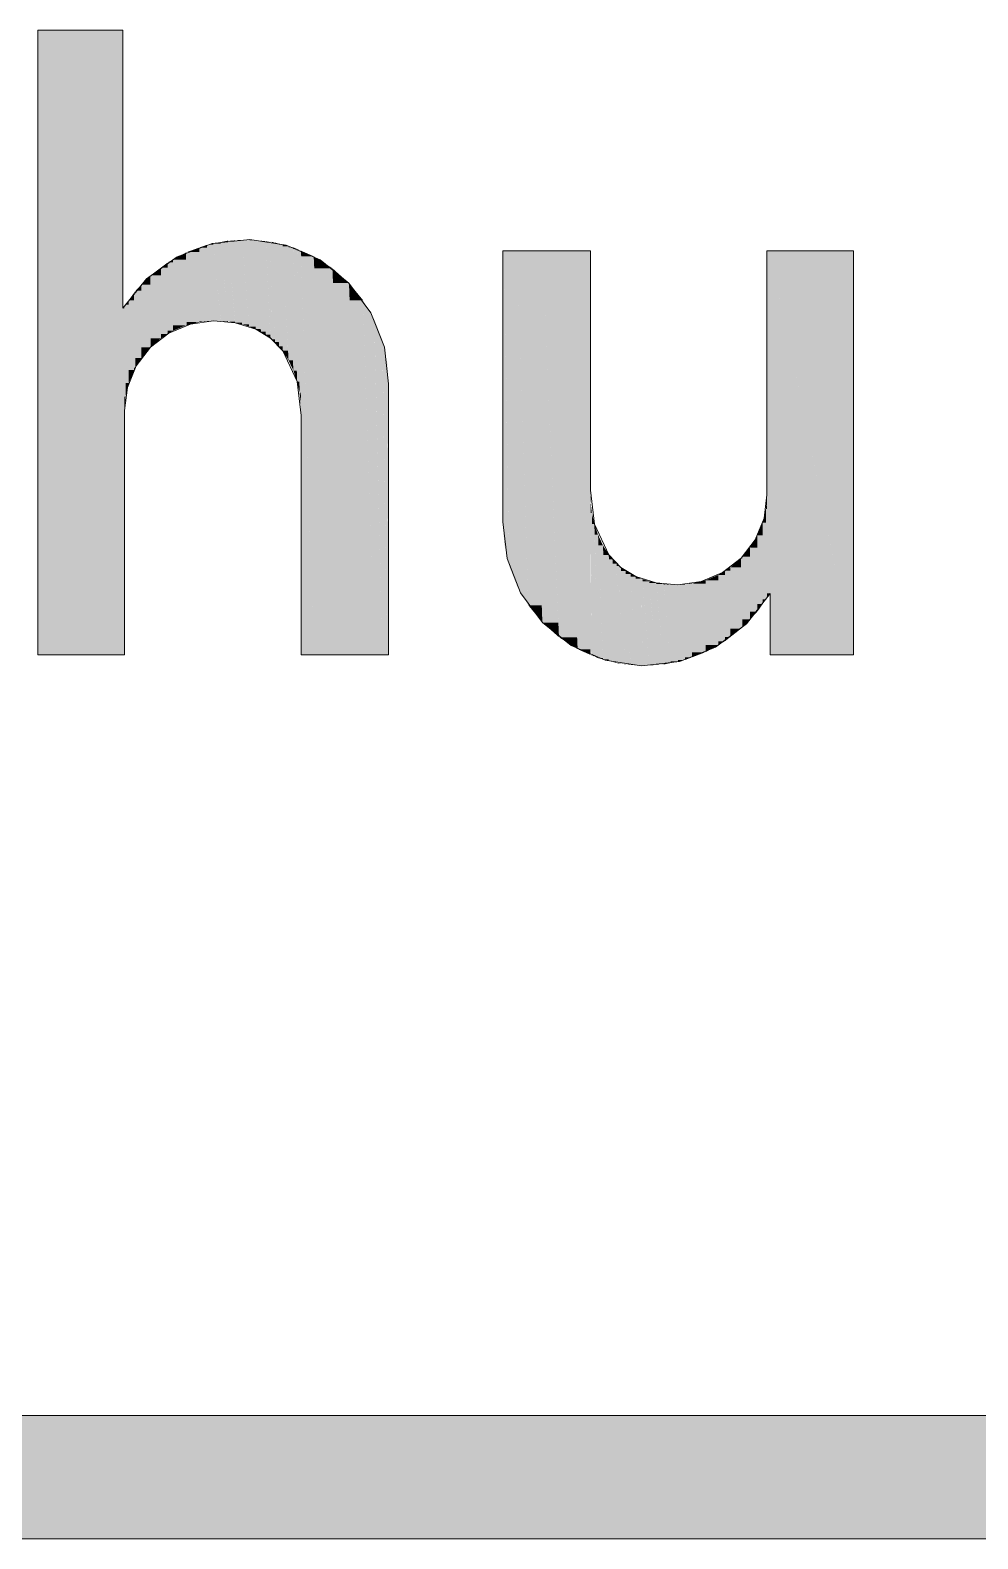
# Model space of a CAD drawing. Extents: x 885 to 2021, y 330 to 1122.
# Drawn here: x 1904.962 to 1908.038, y 633.77 to 638.667 of the extents above; entities that cross this region are included whole.
import ezdxf

# ---------------------------------------------------------------- set-up
doc = ezdxf.new("R2010")
doc.units = 0
doc.layers.get('0').update_dxf_attribs({"lineweight": 18})
doc.layers.add('P11_Plankopf_Ausführung_AF_4_800 Plankopf', color=7, linetype='Continuous', lineweight=25)

# ---------------------------------------------------------------- blocks, each defined once
blk = doc.blocks.new('Referenz-A0T8DI3SAL', base_point=(1729.7843, 502.0648))
at = {"layer": 'P11_Plankopf_Ausführung_AF_4_800 Plankopf', "color": 0, "linetype": 'Continuous', "lineweight": 13, "ltscale": 16.9}
for p, q in [((1905.263, 638.6673), (1904.9867, 638.6673)), ((1904.9867, 638.6673), (1904.9867, 636.6394)), ((1905.263, 637.7645), (1905.263, 638.6673)), ((1905.5532, 637.9749), (1905.439, 637.9313)), ((1905.6749, 637.9873), (1905.5532, 637.9749)), ((1905.7934, 637.9694), (1905.6749, 637.9873)), ((1905.9032, 637.9213), (1905.7934, 637.9694)), ((1905.439, 637.9313), (1905.34, 637.8596)), ((1905.9968, 637.8465), (1905.9032, 637.9213)), ((1906.7806, 637.9512), (1906.4965, 637.9512)), ((1906.4965, 637.9512), (1906.4965, 637.0717)), ((1906.7806, 637.1738), (1906.7806, 637.9512)), ((1907.6347, 637.9512), (1907.3536, 637.9512)), ((1907.3536, 637.9512), (1907.3536, 637.1585)), ((1907.6347, 636.6394), (1907.6347, 637.9512)), ((1905.34, 637.8596), (1905.263, 637.7645)), ((1906.0679, 637.75), (1905.9968, 637.8465)), ((1905.4819, 637.7134), (1905.4121, 637.6841)), ((1905.557, 637.7237), (1905.4819, 637.7134)), ((1905.6271, 637.7177), (1905.557, 637.7237)), ((1905.6942, 637.6969), (1905.6271, 637.7177)), ((1906.1116, 637.6384), (1906.0679, 637.75)), ((1905.4121, 637.6841), (1905.3522, 637.6377)), ((1905.7423, 637.6673), (1905.6942, 637.6969)), ((1905.7816, 637.6268), (1905.7423, 637.6673)), ((1905.3522, 637.6377), (1905.3063, 637.5774)), ((1905.8284, 637.5266), (1905.7816, 637.6268)), ((1906.1249, 637.5193), (1906.1116, 637.6384)), ((1905.3063, 637.5774), (1905.2777, 637.5072)), ((1905.8411, 637.4167), (1905.8284, 637.5266)), ((1906.1249, 636.6394), (1906.1249, 637.5193)), ((1905.2777, 637.5072), (1905.2681, 637.4321)), ((1905.2681, 636.6394), (1905.2681, 637.4321)), ((1905.8411, 637.4167), (1905.8411, 636.6394)), ((1906.7806, 637.1738), (1906.7933, 637.064)), ((1907.344, 637.0833), (1907.3536, 637.1585)), ((1907.3153, 637.0132), (1907.344, 637.0833)), ((1906.4965, 637.0717), (1906.5098, 636.9525)), ((1906.7933, 637.064), (1906.8401, 636.9638)), ((1907.2694, 636.9528), (1907.3153, 637.0132)), ((1906.5098, 636.9525), (1906.5535, 636.8409)), ((1906.8401, 636.9638), (1906.8794, 636.9233)), ((1907.2095, 636.9064), (1907.2694, 636.9528)), ((1906.8794, 636.9233), (1906.9274, 636.8937)), ((1906.9274, 636.8937), (1906.9944, 636.8729)), ((1907.1395, 636.8771), (1907.2095, 636.9064)), ((1906.5535, 636.8409), (1906.6246, 636.7444)), ((1906.9944, 636.8729), (1907.0644, 636.8669)), ((1907.0644, 636.8669), (1907.1395, 636.8771)), ((1907.2867, 636.74), (1907.3635, 636.8386)), ((1907.3635, 636.8386), (1907.3635, 636.6394)), ((1906.6246, 636.7444), (1906.7182, 636.6696)), ((1907.1868, 636.6648), (1907.2867, 636.74)), ((1904.9867, 636.6394), (1905.2681, 636.6394)), ((1905.8411, 636.6394), (1906.1249, 636.6394)), ((1906.7182, 636.6696), (1906.828, 636.6216)), ((1907.0707, 636.6183), (1907.1868, 636.6648)), ((1907.3635, 636.6394), (1907.6347, 636.6394)), ((1906.828, 636.6216), (1906.9465, 636.6036)), ((1906.9465, 636.6036), (1907.0707, 636.6183)), ((1928.1334, 634.1697), (1730.1334, 634.1697)), ((1730.1334, 633.7697), (1928.1334, 633.7697))]:
    blk.add_line(p, q, dxfattribs=at)
at = {"layer": 'P11_Plankopf_Ausführung_AF_4_800 Plankopf', "color": 0, "linetype": 'Continuous', "lineweight": 0, "ltscale": 0.0169}
for points in [[(1904.9867, 636.6394), (1905.263, 636.6394), (1904.9867, 638.6673)], [(1905.263, 637.7645), (1905.263, 638.6673), (1904.9867, 638.6673)], [(1905.263, 637.7645), (1905.1097, 637.7645), (1904.9867, 638.6673)], [(1905.5116, 637.9468), (1905.4704, 637.9468), (1905.5116, 637.9617)], [(1905.5363, 637.9617), (1905.5116, 637.9617), (1905.5363, 637.9706)], [(1905.5363, 637.7219), (1905.5116, 637.7219), (1905.5116, 637.9617)], [(1905.5363, 637.7219), (1905.5363, 637.9617), (1905.5116, 637.9617)], [(1905.557, 637.9706), (1905.5363, 637.9706), (1905.557, 637.9747)], [(1905.557, 637.7237), (1905.5363, 637.7237), (1905.5363, 637.9706)], [(1905.557, 637.7237), (1905.557, 637.9706), (1905.5363, 637.9706)], [(1905.5805, 637.9747), (1905.557, 637.9747), (1905.5805, 637.9793)], [(1905.5804, 637.7237), (1905.557, 637.7237), (1905.557, 637.9747)], [(1905.5805, 637.7234), (1905.5805, 637.9747), (1905.557, 637.9747)], [(1905.6039, 637.9793), (1905.5805, 637.9793), (1905.6039, 637.984)], [(1905.6037, 637.7234), (1905.5805, 637.7234), (1905.5805, 637.9793)], [(1905.6039, 637.7214), (1905.6039, 637.9793), (1905.5805, 637.9793)], [(1905.6049, 637.984), (1905.6039, 637.984), (1905.6049, 637.9842)], [(1905.6049, 637.7214), (1905.6039, 637.7214), (1905.6039, 637.984)], [(1905.6049, 637.7212), (1905.6049, 637.984), (1905.6039, 637.984)], [(1905.6271, 637.9842), (1905.6049, 637.9842), (1905.6271, 637.9852)], [(1905.6268, 637.7212), (1905.6049, 637.7212), (1905.6049, 637.9842)], [(1905.6271, 637.7177), (1905.6271, 637.9842), (1905.6049, 637.9842)], [(1905.6499, 637.9852), (1905.6271, 637.9852), (1905.6499, 637.9862)], [(1905.6495, 637.7177), (1905.6271, 637.7177), (1905.6271, 637.9852)], [(1905.6499, 637.7124), (1905.6499, 637.9852), (1905.6271, 637.9852)], [(1905.6724, 637.9862), (1905.6499, 637.9862), (1905.6724, 637.9872)], [(1905.6718, 637.7124), (1905.6499, 637.7124), (1905.6499, 637.9862)], [(1905.6724, 637.7055), (1905.6724, 637.9862), (1905.6499, 637.9862)], [(1905.6749, 637.9872), (1905.6724, 637.9872), (1905.6749, 637.9873)], [(1905.6749, 637.7055), (1905.6724, 637.7055), (1905.6724, 637.9872)], [(1905.6749, 637.7045), (1905.6749, 637.9872), (1905.6724, 637.9872)], [(1905.6937, 637.7045), (1905.6749, 637.7045), (1905.6749, 637.9873)], [(1905.6942, 637.9854), (1905.675, 637.9854), (1905.6749, 637.9873)], [(1905.6942, 637.6969), (1905.6942, 637.9854), (1905.675, 637.9854)], [(1905.7106, 637.6969), (1905.6942, 637.6969), (1905.6942, 637.9854)], [(1905.711, 637.9838), (1905.6943, 637.9838), (1905.6942, 637.9854)], [(1905.711, 637.6884), (1905.711, 637.9838), (1905.6943, 637.9838)], [(1905.7266, 637.6884), (1905.711, 637.6884), (1905.711, 637.9838)], [(1905.7271, 637.9822), (1905.7111, 637.9822), (1905.711, 637.9838)], [(1905.7271, 637.6785), (1905.7271, 637.9822), (1905.7111, 637.9822)], [(1905.7417, 637.6785), (1905.7271, 637.6785), (1905.7271, 637.9822)], [(1905.7423, 637.9807), (1905.7272, 637.9807), (1905.7271, 637.9822)], [(1905.7423, 637.6673), (1905.7423, 637.9807), (1905.7272, 637.9807)], [(1905.7465, 637.6673), (1905.7423, 637.6673), (1905.7423, 637.9807)], [(1905.7466, 637.9803), (1905.7423, 637.9803), (1905.7423, 637.9807)], [(1905.7466, 637.6635), (1905.7466, 637.9803), (1905.7423, 637.9803)], [(1905.7562, 637.6635), (1905.7466, 637.6635), (1905.7466, 637.9803)], [(1905.7565, 637.9777), (1905.7466, 637.9777), (1905.7466, 637.9803)], [(1905.7565, 637.6549), (1905.7565, 637.9777), (1905.7466, 637.9777)], [(1905.7691, 637.6549), (1905.7565, 637.6549), (1905.7565, 637.9777)], [(1905.7696, 637.9743), (1905.7566, 637.9743), (1905.7565, 637.9777)], [(1905.7696, 637.6414), (1905.7696, 637.9743), (1905.7566, 637.9743)], [(1905.7811, 637.6414), (1905.7696, 637.6414), (1905.7696, 637.9743)], [(1905.7816, 637.9711), (1905.7697, 637.9711), (1905.7696, 637.9743)], [(1905.7816, 637.6268), (1905.7816, 637.9711), (1905.7697, 637.9711)], [(1905.7991, 637.6268), (1905.7816, 637.6268), (1905.7816, 637.9711)], [(1905.8008, 637.9661), (1905.7818, 637.9661), (1905.7816, 637.9711)], [(1905.8008, 637.5951), (1905.8008, 637.9661), (1905.7818, 637.9661)], [(1905.815, 637.5951), (1905.8008, 637.5951), (1905.8008, 637.9661)], [(1905.8163, 637.9621), (1905.8009, 637.9621), (1905.8008, 637.9661)], [(1905.8163, 637.562), (1905.8163, 637.9621), (1905.8009, 637.9621)], [(1905.8164, 637.562), (1905.8163, 637.562), (1905.8163, 637.9621)], [(1905.8164, 637.962), (1905.8163, 637.962), (1905.8163, 637.9621)], [(1905.8164, 637.5616), (1905.8164, 637.962), (1905.8163, 637.962)], [(1905.8275, 637.5616), (1905.8164, 637.5616), (1905.8164, 637.962)], [(1905.8284, 637.9568), (1905.8166, 637.9568), (1905.8164, 637.962)], [(1905.8284, 637.5266), (1905.8284, 637.9568), (1905.8166, 637.9568)], [(1905.836, 637.5266), (1905.8284, 637.5266), (1905.8284, 637.9568)], [(1905.8366, 637.9532), (1905.8285, 637.9532), (1905.8284, 637.9568)], [(1905.4088, 637.8968), (1905.3867, 637.8968), (1905.4088, 637.9135)], [(1905.4254, 637.9135), (1905.4088, 637.9135), (1905.4254, 637.9225)], [(1905.4254, 637.6914), (1905.4088, 637.6914), (1905.4088, 637.9135)], [(1905.4254, 637.6914), (1905.4254, 637.9135), (1905.4088, 637.9135)], [(1905.4674, 637.9225), (1905.4254, 637.9225), (1905.4674, 637.9452)], [(1905.4674, 637.709), (1905.4254, 637.709), (1905.4254, 637.9225)], [(1905.4674, 637.709), (1905.4674, 637.9225), (1905.4254, 637.9225)], [(1905.4704, 637.9452), (1905.4674, 637.9452), (1905.4704, 637.9468)], [(1905.4704, 637.7098), (1905.4674, 637.7098), (1905.4674, 637.9452)], [(1905.4704, 637.7098), (1905.4704, 637.9452), (1905.4674, 637.9452)], [(1905.5116, 637.7199), (1905.4704, 637.7199), (1905.4704, 637.9468)], [(1905.5116, 637.7199), (1905.5116, 637.9468), (1905.4704, 637.9468)], [(1905.8366, 637.4905), (1905.8366, 637.9532), (1905.8285, 637.9532)], [(1905.8405, 637.4905), (1905.8366, 637.4905), (1905.8366, 637.9532)], [(1905.8408, 637.9513), (1905.8366, 637.9513), (1905.8366, 637.9532)], [(1905.8408, 637.4537), (1905.8408, 637.9513), (1905.8366, 637.9513)], [(1905.8411, 637.4537), (1905.8408, 637.4537), (1905.8408, 637.9513)], [(1905.8411, 637.9512), (1905.8408, 637.9512), (1905.8408, 637.9513)], [(1905.8411, 637.4167), (1905.8411, 637.9512), (1905.8408, 637.9512)], [(1905.8579, 637.4167), (1905.8411, 637.4167), (1905.8411, 637.9512)], [(1905.8823, 637.9332), (1905.8417, 637.9332), (1905.8411, 637.9512)], [(1905.8823, 636.6394), (1905.8823, 637.9332), (1905.8417, 637.9332)], [(1905.8823, 636.6394), (1905.943, 636.6394), (1905.8823, 637.9332)], [(1905.943, 637.8944), (1905.8841, 637.8944), (1905.8823, 637.9332)], [(1906.5005, 637.0717), (1906.4965, 637.0717), (1906.4965, 637.9512)], [(1906.5008, 636.9997), (1906.5008, 637.9512), (1906.4965, 637.9512)], [(1906.5151, 636.9997), (1906.5008, 636.9997), (1906.5008, 637.9512)], [(1906.5162, 636.9294), (1906.5162, 637.9512), (1906.5008, 637.9512)], [(1906.5409, 636.9294), (1906.5162, 636.9294), (1906.5162, 637.9512)], [(1906.5425, 636.8623), (1906.5425, 637.9512), (1906.5162, 637.9512)], [(1906.5769, 636.8623), (1906.5425, 636.8623), (1906.5425, 637.9512)], [(1906.5789, 636.8001), (1906.5789, 637.9512), (1906.5425, 637.9512)], [(1906.6225, 636.8001), (1906.5789, 636.8001), (1906.5789, 637.9512)], [(1906.6246, 636.7444), (1906.6246, 637.9512), (1906.5789, 637.9512)], [(1906.6764, 636.7444), (1906.6246, 636.7444), (1906.6246, 637.9512)], [(1906.6785, 636.6966), (1906.6785, 637.9512), (1906.6246, 637.9512)], [(1906.7373, 636.6966), (1906.6785, 636.6966), (1906.6785, 637.9512)], [(1906.7391, 636.6577), (1906.7391, 637.9512), (1906.6785, 637.9512)], [(1906.7801, 636.6577), (1906.7391, 636.6577), (1906.7391, 637.9512)], [(1906.7806, 637.1738), (1906.7806, 637.9512), (1906.7391, 637.9512)], [(1906.7806, 637.1738), (1906.7637, 637.1738), (1906.7391, 637.9512)], [(1907.3607, 637.1585), (1907.3536, 637.1585), (1907.3536, 637.9512)], [(1907.3635, 636.8386), (1907.3635, 637.9512), (1907.3536, 637.9512)], [(1907.5935, 636.8386), (1907.3635, 636.8386), (1907.3635, 637.9512)], [(1907.6347, 636.6394), (1907.6347, 637.9512), (1907.3635, 637.9512)], [(1905.3522, 637.8406), (1905.3228, 637.8406), (1905.3522, 637.8706)], [(1905.3529, 637.8706), (1905.3522, 637.8706), (1905.3529, 637.8714)], [(1905.3529, 637.6383), (1905.3522, 637.6383), (1905.3522, 637.8706)], [(1905.3529, 637.6383), (1905.3529, 637.8706), (1905.3522, 637.8706)], [(1905.3867, 637.8714), (1905.3529, 637.8714), (1905.3867, 637.8968)], [(1905.3867, 637.6674), (1905.3529, 637.6674), (1905.3529, 637.8714)], [(1905.3867, 637.6674), (1905.3867, 637.8714), (1905.3529, 637.8714)], [(1905.4088, 637.6812), (1905.3867, 637.6812), (1905.3867, 637.8968)], [(1905.4088, 637.6812), (1905.4088, 637.8968), (1905.3867, 637.8968)], [(1905.943, 636.6394), (1905.943, 637.8944), (1905.8841, 637.8944)], [(1905.943, 636.6394), (1905.9968, 636.6394), (1905.943, 637.8944)], [(1905.9968, 637.8465), (1905.945, 637.8465), (1905.943, 637.8944)], [(1905.2991, 637.7908), (1905.2819, 637.7908), (1905.2991, 637.8147)], [(1905.3039, 637.8147), (1905.2991, 637.8147), (1905.3039, 637.8213)], [(1905.3039, 637.5719), (1905.2991, 637.5719), (1905.2991, 637.8147)], [(1905.3039, 637.5719), (1905.3039, 637.8147), (1905.2991, 637.8147)], [(1905.3228, 637.8213), (1905.3039, 637.8213), (1905.3228, 637.8406)], [(1905.3228, 637.6029), (1905.3039, 637.6029), (1905.3039, 637.8213)], [(1905.3228, 637.6029), (1905.3228, 637.8213), (1905.3039, 637.8213)], [(1905.3522, 637.6377), (1905.3228, 637.6377), (1905.3228, 637.8406)], [(1905.3522, 637.6377), (1905.3522, 637.8406), (1905.3228, 637.8406)], [(1905.9968, 636.6394), (1905.9968, 637.8465), (1905.945, 637.8465)], [(1905.9968, 636.6394), (1906.0425, 636.6394), (1905.9968, 637.8465)], [(1906.0425, 637.7908), (1905.9989, 637.7908), (1905.9968, 637.8465)], [(1905.263, 636.6394), (1905.263, 637.7645), (1905.1097, 637.7645)], [(1905.2681, 637.7645), (1905.263, 637.7645), (1905.2681, 637.7716)], [(1905.263, 636.6394), (1905.2681, 636.6394), (1905.263, 637.7645)], [(1905.2681, 637.4321), (1905.2681, 637.7645), (1905.263, 637.7645)], [(1905.2681, 637.4321), (1905.2645, 637.4321), (1905.263, 637.7645)], [(1905.2715, 637.7716), (1905.2681, 637.7716), (1905.2715, 637.7763)], [(1905.2715, 637.4775), (1905.2681, 637.4775), (1905.2681, 637.7716)], [(1905.2715, 637.4775), (1905.2715, 637.7716), (1905.2681, 637.7716)], [(1905.2819, 637.7763), (1905.2715, 637.7763), (1905.2819, 637.7908)], [(1905.2819, 637.5218), (1905.2715, 637.5218), (1905.2715, 637.7763)], [(1905.2819, 637.5218), (1905.2819, 637.7763), (1905.2715, 637.7763)], [(1905.2991, 637.564), (1905.2819, 637.564), (1905.2819, 637.7908)], [(1905.2991, 637.564), (1905.2991, 637.7908), (1905.2819, 637.7908)], [(1906.0425, 636.6394), (1906.0425, 637.7908), (1905.9989, 637.7908)], [(1906.0425, 636.6394), (1906.0789, 636.6394), (1906.0425, 637.7908)], [(1906.0789, 637.7287), (1906.0445, 637.7287), (1906.0425, 637.7908)], [(1905.4704, 637.7098), (1905.5116, 637.7199), (1905.4704, 637.7199)], [(1905.5116, 637.7199), (1905.5363, 637.7219), (1905.5116, 637.7219)], [(1905.5363, 637.7219), (1905.557, 637.7237), (1905.5363, 637.7237)], [(1905.5805, 637.7234), (1905.5804, 637.7237), (1905.557, 637.7237)], [(1905.6039, 637.7214), (1905.6037, 637.7234), (1905.5805, 637.7234)], [(1905.6049, 637.7212), (1905.6049, 637.7214), (1905.6039, 637.7214)], [(1905.6271, 637.7177), (1905.6268, 637.7212), (1905.6049, 637.7212)], [(1905.6499, 637.7124), (1905.6495, 637.7177), (1905.6271, 637.7177)], [(1905.6724, 637.7055), (1905.6718, 637.7124), (1905.6499, 637.7124)], [(1906.0789, 636.6394), (1906.0789, 637.7287), (1906.0445, 637.7287)], [(1906.0789, 636.6394), (1906.1052, 636.6394), (1906.0789, 637.7287)], [(1906.1052, 637.6616), (1906.0806, 637.6616), (1906.0789, 637.7287)], [(1905.3529, 637.6383), (1905.3867, 637.6674), (1905.3529, 637.6674)], [(1905.3867, 637.6674), (1905.4088, 637.6812), (1905.3867, 637.6812)], [(1905.4088, 637.6812), (1905.4254, 637.6914), (1905.4088, 637.6914)], [(1905.4254, 637.6914), (1905.4674, 637.709), (1905.4254, 637.709)], [(1905.4674, 637.709), (1905.4704, 637.7098), (1905.4674, 637.7098)], [(1905.6749, 637.7045), (1905.6749, 637.7055), (1905.6724, 637.7055)], [(1905.6942, 637.6969), (1905.6937, 637.7045), (1905.6749, 637.7045)], [(1905.711, 637.6884), (1905.7106, 637.6969), (1905.6942, 637.6969)], [(1905.7271, 637.6785), (1905.7266, 637.6884), (1905.711, 637.6884)], [(1905.7423, 637.6673), (1905.7417, 637.6785), (1905.7271, 637.6785)], [(1905.7466, 637.6635), (1905.7465, 637.6673), (1905.7423, 637.6673)], [(1905.7565, 637.6549), (1905.7562, 637.6635), (1905.7466, 637.6635)], [(1905.3228, 637.6029), (1905.3522, 637.6377), (1905.3228, 637.6377)], [(1905.3522, 637.6377), (1905.3529, 637.6383), (1905.3522, 637.6383)], [(1905.7696, 637.6414), (1905.7691, 637.6549), (1905.7565, 637.6549)], [(1905.7816, 637.6268), (1905.7811, 637.6414), (1905.7696, 637.6414)], [(1905.8008, 637.5951), (1905.7991, 637.6268), (1905.7816, 637.6268)], [(1906.1052, 636.6394), (1906.1052, 637.6616), (1906.0806, 637.6616)], [(1906.1052, 636.6394), (1906.1206, 636.6394), (1906.1052, 637.6616)], [(1906.1206, 637.5912), (1906.1063, 637.5912), (1906.1052, 637.6616)], [(1905.2991, 637.564), (1905.3039, 637.5719), (1905.2991, 637.5719)], [(1905.3039, 637.5719), (1905.3228, 637.6029), (1905.3039, 637.6029)], [(1905.8163, 637.562), (1905.815, 637.5951), (1905.8008, 637.5951)], [(1906.1206, 636.6394), (1906.1206, 637.5912), (1906.1063, 637.5912)], [(1906.1206, 636.6394), (1906.1249, 636.6394), (1906.1206, 637.5912)], [(1906.1249, 637.5193), (1906.121, 637.5193), (1906.1206, 637.5912)], [(1905.2715, 637.4775), (1905.2819, 637.5218), (1905.2715, 637.5218)], [(1905.2819, 637.5218), (1905.2991, 637.564), (1905.2819, 637.564)], [(1905.8164, 637.5616), (1905.8164, 637.562), (1905.8163, 637.562)], [(1905.8284, 637.5266), (1905.8275, 637.5616), (1905.8164, 637.5616)], [(1905.8366, 637.4905), (1905.836, 637.5266), (1905.8284, 637.5266)], [(1906.1249, 636.6394), (1906.1249, 637.5193), (1906.121, 637.5193)], [(1905.2681, 637.4321), (1905.2715, 637.4775), (1905.2681, 637.4775)], [(1905.8408, 637.4537), (1905.8405, 637.4905), (1905.8366, 637.4905)], [(1905.2681, 636.6394), (1905.2681, 637.4321), (1905.2645, 637.4321)], [(1905.8411, 637.4167), (1905.8411, 637.4537), (1905.8408, 637.4537)], [(1905.8823, 636.6394), (1905.8579, 637.4167), (1905.8411, 637.4167)], [(1905.8411, 636.6394), (1905.8823, 636.6394), (1905.8411, 637.4167)], [(1906.7806, 636.6396), (1906.7806, 637.1738), (1906.7637, 637.1738)], [(1906.7809, 636.6396), (1906.7806, 636.6396), (1906.7806, 637.1738)], [(1906.7809, 637.1368), (1906.7807, 637.1368), (1906.7806, 637.1738)], [(1906.7809, 636.6394), (1906.7809, 637.1368), (1906.7807, 637.1368)], [(1906.7851, 636.6394), (1906.7809, 636.6394), (1906.7809, 637.1368)], [(1906.7852, 637.1001), (1906.7812, 637.1001), (1906.7809, 637.1368)], [(1907.3536, 637.1131), (1907.3502, 637.1131), (1907.3536, 637.1585)], [(1907.3635, 636.8386), (1907.3607, 637.1585), (1907.3536, 637.1585)], [(1907.3635, 636.8386), (1907.3536, 636.8386), (1907.3536, 637.1585)], [(1906.7852, 636.6376), (1906.7852, 637.1001), (1906.7812, 637.1001)], [(1906.7933, 636.6376), (1906.7852, 636.6376), (1906.7852, 637.1001)], [(1906.7933, 637.064), (1906.7858, 637.064), (1906.7852, 637.1001)], [(1907.3502, 637.0687), (1907.3398, 637.0687), (1907.3502, 637.1131)], [(1907.3536, 636.8244), (1907.3502, 636.8244), (1907.3502, 637.1131)], [(1907.3536, 636.8244), (1907.3536, 637.1131), (1907.3502, 637.1131)], [(1906.5008, 636.9997), (1906.5005, 637.0717), (1906.4965, 637.0717)], [(1906.7933, 636.634), (1906.7933, 637.064), (1906.7858, 637.064)], [(1906.805, 636.634), (1906.7933, 636.634), (1906.7933, 637.064)], [(1906.8051, 637.0295), (1906.7943, 637.0295), (1906.7933, 637.064)], [(1906.8051, 636.6288), (1906.8051, 637.0295), (1906.7943, 637.0295)], [(1906.8053, 636.6288), (1906.8051, 636.6288), (1906.8051, 637.0295)], [(1906.8053, 637.029), (1906.8051, 637.029), (1906.8051, 637.0295)], [(1906.8053, 636.6288), (1906.8053, 637.029), (1906.8051, 637.029)], [(1906.8208, 636.6288), (1906.8053, 636.6288), (1906.8053, 637.029)], [(1906.821, 636.9954), (1906.8066, 636.9954), (1906.8053, 637.029)], [(1907.3225, 636.9876), (1907.2989, 636.9876), (1907.3225, 637.0265)], [(1907.3228, 637.0265), (1907.3225, 637.0265), (1907.3228, 637.0272)], [(1907.3228, 636.7798), (1907.3225, 636.7798), (1907.3225, 637.0265)], [(1907.3228, 636.7798), (1907.3228, 637.0265), (1907.3225, 637.0265)], [(1907.3398, 637.0272), (1907.3228, 637.0272), (1907.3398, 637.0687)], [(1907.3398, 636.8043), (1907.3228, 636.8043), (1907.3228, 637.0272)], [(1907.3398, 636.8043), (1907.3398, 637.0272), (1907.3228, 637.0272)], [(1907.3502, 636.8195), (1907.3398, 636.8195), (1907.3398, 637.0687)], [(1907.3502, 636.8195), (1907.3502, 637.0687), (1907.3398, 637.0687)], [(1906.5162, 636.9294), (1906.5151, 636.9997), (1906.5008, 636.9997)], [(1906.821, 636.6247), (1906.821, 636.9954), (1906.8066, 636.9954)], [(1906.8399, 636.6247), (1906.821, 636.6247), (1906.821, 636.9954)], [(1906.8401, 636.9638), (1906.8226, 636.9638), (1906.821, 636.9954)], [(1907.2989, 636.9578), (1907.2737, 636.9578), (1907.2989, 636.9876)], [(1907.3225, 636.7795), (1907.2989, 636.7795), (1907.2989, 636.9876)], [(1907.3225, 636.7795), (1907.3225, 636.9876), (1907.2989, 636.9876)], [(1906.5425, 636.8623), (1906.5409, 636.9294), (1906.5162, 636.9294)], [(1906.8401, 636.6197), (1906.8401, 636.9638), (1906.8226, 636.9638)], [(1906.852, 636.6197), (1906.8401, 636.6197), (1906.8401, 636.9638)], [(1906.8521, 636.9492), (1906.8406, 636.9492), (1906.8401, 636.9638)], [(1906.8521, 636.6166), (1906.8521, 636.9492), (1906.8406, 636.9492)], [(1906.8651, 636.6166), (1906.8521, 636.6166), (1906.8521, 636.9492)], [(1906.8652, 636.9357), (1906.8526, 636.9357), (1906.8521, 636.9492)], [(1906.8652, 636.6132), (1906.8652, 636.9357), (1906.8526, 636.9357)], [(1906.8748, 636.6132), (1906.8652, 636.6132), (1906.8652, 636.9357)], [(1906.8748, 636.9273), (1906.8655, 636.9273), (1906.8652, 636.9357)], [(1907.2694, 636.9231), (1907.2349, 636.9231), (1907.2694, 636.9528)], [(1907.2737, 636.9528), (1907.2694, 636.9528), (1907.2737, 636.9578)], [(1907.2737, 636.7277), (1907.2694, 636.7277), (1907.2694, 636.9528)], [(1907.2737, 636.7277), (1907.2737, 636.9528), (1907.2694, 636.9528)], [(1907.2989, 636.7544), (1907.2737, 636.7544), (1907.2737, 636.9578)], [(1907.2989, 636.7544), (1907.2989, 636.9578), (1907.2737, 636.9578)], [(1906.8748, 636.6107), (1906.8748, 636.9273), (1906.8655, 636.9273)], [(1906.8794, 636.6107), (1906.8748, 636.6107), (1906.8748, 636.9273)], [(1906.8794, 636.9233), (1906.8749, 636.9233), (1906.8748, 636.9273)], [(1906.8794, 636.6102), (1906.8794, 636.9233), (1906.8749, 636.9233)], [(1906.8945, 636.6102), (1906.8794, 636.6102), (1906.8794, 636.9233)], [(1906.8946, 636.9121), (1906.8799, 636.9121), (1906.8794, 636.9233)], [(1906.8946, 636.6087), (1906.8946, 636.9121), (1906.8799, 636.9121)], [(1906.9105, 636.6087), (1906.8946, 636.6087), (1906.8946, 636.9121)], [(1906.9106, 636.9022), (1906.8951, 636.9022), (1906.8946, 636.9121)], [(1906.9106, 636.6071), (1906.9106, 636.9022), (1906.8951, 636.9022)], [(1906.9273, 636.6071), (1906.9106, 636.6071), (1906.9106, 636.9022)], [(1906.9274, 636.8937), (1906.9111, 636.8937), (1906.9106, 636.9022)], [(1906.9274, 636.6055), (1906.9274, 636.8937), (1906.9111, 636.8937)], [(1906.9464, 636.6055), (1906.9274, 636.6055), (1906.9274, 636.8937)], [(1906.9465, 636.8862), (1906.9279, 636.8862), (1906.9274, 636.8937)], [(1906.9465, 636.6036), (1906.9465, 636.8862), (1906.9279, 636.8862)], [(1906.9492, 636.6038), (1906.9465, 636.6038), (1906.9465, 636.8862)], [(1906.9492, 636.8851), (1906.9466, 636.8851), (1906.9465, 636.8862)], [(1906.9492, 636.6038), (1906.9492, 636.8851), (1906.9466, 636.8851)], [(1906.9716, 636.6051), (1906.9492, 636.6051), (1906.9492, 636.8851)], [(1906.9716, 636.8782), (1906.9498, 636.8782), (1906.9492, 636.8851)], [(1907.1541, 636.8707), (1907.1098, 636.8707), (1907.1541, 636.8815)], [(1907.1549, 636.8815), (1907.1541, 636.8815), (1907.1549, 636.8818)], [(1907.1549, 636.6484), (1907.1541, 636.6484), (1907.1541, 636.8815)], [(1907.1549, 636.6484), (1907.1549, 636.8815), (1907.1541, 636.8815)], [(1907.1961, 636.8818), (1907.1549, 636.8818), (1907.1961, 636.8991)], [(1907.1961, 636.6716), (1907.1549, 636.6716), (1907.1549, 636.8818)], [(1907.1961, 636.6716), (1907.1961, 636.8818), (1907.1549, 636.8818)], [(1907.2173, 636.8991), (1907.1961, 636.8991), (1907.2173, 636.9122)], [(1907.2173, 636.6836), (1907.1961, 636.6836), (1907.1961, 636.8991)], [(1907.2173, 636.6836), (1907.2173, 636.8991), (1907.1961, 636.8991)], [(1907.2349, 636.9122), (1907.2173, 636.9122), (1907.2349, 636.9231)], [(1907.2349, 636.6973), (1907.2173, 636.6973), (1907.2173, 636.9122)], [(1907.2349, 636.6973), (1907.2349, 636.9122), (1907.2173, 636.9122)], [(1907.2694, 636.7243), (1907.2349, 636.7243), (1907.2349, 636.9231)], [(1907.2694, 636.7243), (1907.2694, 636.9231), (1907.2349, 636.9231)], [(1906.5789, 636.8001), (1906.5769, 636.8623), (1906.5425, 636.8623)], [(1906.9716, 636.6051), (1906.9716, 636.8782), (1906.9498, 636.8782)], [(1906.9944, 636.6065), (1906.9716, 636.6065), (1906.9716, 636.8782)], [(1906.9944, 636.8729), (1906.9721, 636.8729), (1906.9716, 636.8782)], [(1906.9944, 636.6065), (1906.9944, 636.8729), (1906.9721, 636.8729)], [(1907.0176, 636.6079), (1906.9944, 636.6079), (1906.9944, 636.8729)], [(1907.0176, 636.8692), (1906.9948, 636.8692), (1906.9944, 636.8729)], [(1907.0176, 636.6079), (1907.0176, 636.8692), (1906.9948, 636.8692)], [(1907.018, 636.608), (1907.0176, 636.608), (1907.0176, 636.8692)], [(1907.018, 636.608), (1907.018, 636.8692), (1907.0176, 636.8692)], [(1907.018, 636.8692), (1907.0176, 636.8692), (1907.0176, 636.8692)], [(1907.041, 636.6129), (1907.018, 636.6129), (1907.018, 636.8692)], [(1907.041, 636.8672), (1907.0182, 636.8672), (1907.018, 636.8692)], [(1907.041, 636.6129), (1907.041, 636.8672), (1907.0182, 636.8672)], [(1907.0644, 636.6179), (1907.041, 636.6179), (1907.041, 636.8672)], [(1907.0644, 636.8669), (1907.041, 636.8669), (1907.041, 636.8672)], [(1907.0644, 636.6179), (1907.0644, 636.8669), (1907.041, 636.8669)], [(1907.088, 636.8669), (1907.0644, 636.8669), (1907.088, 636.8689)], [(1907.088, 636.623), (1907.0644, 636.623), (1907.0644, 636.8669)], [(1907.088, 636.623), (1907.088, 636.8669), (1907.0644, 636.8669)], [(1907.1098, 636.8689), (1907.088, 636.8689), (1907.1098, 636.8707)], [(1907.1098, 636.6313), (1907.088, 636.6313), (1907.088, 636.8689)], [(1907.1098, 636.6313), (1907.1098, 636.8689), (1907.088, 636.8689)], [(1907.1541, 636.6481), (1907.1098, 636.6481), (1907.1098, 636.8707)], [(1907.1541, 636.6481), (1907.1541, 636.8707), (1907.1098, 636.8707)], [(1907.3536, 636.8244), (1907.3635, 636.8386), (1907.3536, 636.8386)], [(1907.6347, 636.6394), (1907.5935, 636.8386), (1907.3635, 636.8386)], [(1907.3635, 636.6394), (1907.6347, 636.6394), (1907.3635, 636.8386)], [(1906.6246, 636.7444), (1906.6225, 636.8001), (1906.5789, 636.8001)], [(1907.3228, 636.7798), (1907.3398, 636.8043), (1907.3228, 636.8043)], [(1907.3398, 636.8043), (1907.3502, 636.8195), (1907.3398, 636.8195)], [(1907.3502, 636.8195), (1907.3536, 636.8244), (1907.3502, 636.8244)], [(1906.6785, 636.6966), (1906.6764, 636.7444), (1906.6246, 636.7444)], [(1907.2737, 636.7277), (1907.2989, 636.7544), (1907.2737, 636.7544)], [(1907.2989, 636.7544), (1907.3225, 636.7795), (1907.2989, 636.7795)], [(1907.3225, 636.7795), (1907.3228, 636.7798), (1907.3225, 636.7798)], [(1906.7391, 636.6577), (1906.7373, 636.6966), (1906.6785, 636.6966)], [(1907.1961, 636.6716), (1907.2173, 636.6836), (1907.1961, 636.6836)], [(1907.2173, 636.6836), (1907.2349, 636.6973), (1907.2173, 636.6973)], [(1907.2349, 636.6973), (1907.2694, 636.7243), (1907.2349, 636.7243)], [(1907.2694, 636.7243), (1907.2737, 636.7277), (1907.2694, 636.7277)], [(1906.7806, 636.6396), (1906.7801, 636.6577), (1906.7391, 636.6577)], [(1906.7809, 636.6394), (1906.7809, 636.6396), (1906.7806, 636.6396)], [(1906.7852, 636.6376), (1906.7851, 636.6394), (1906.7809, 636.6394)], [(1906.7933, 636.634), (1906.7933, 636.6376), (1906.7852, 636.6376)], [(1907.1098, 636.6313), (1907.1541, 636.6481), (1907.1098, 636.6481)], [(1907.1541, 636.6481), (1907.1549, 636.6484), (1907.1541, 636.6484)], [(1907.1549, 636.6484), (1907.1961, 636.6716), (1907.1549, 636.6716)], [(1906.8051, 636.6288), (1906.805, 636.634), (1906.7933, 636.634)], [(1906.8053, 636.6288), (1906.8053, 636.6288), (1906.8051, 636.6288)], [(1906.821, 636.6247), (1906.8208, 636.6288), (1906.8053, 636.6288)], [(1906.8401, 636.6197), (1906.8399, 636.6247), (1906.821, 636.6247)], [(1906.8521, 636.6166), (1906.852, 636.6197), (1906.8401, 636.6197)], [(1906.8652, 636.6132), (1906.8651, 636.6166), (1906.8521, 636.6166)], [(1906.8748, 636.6107), (1906.8748, 636.6132), (1906.8652, 636.6132)], [(1906.8794, 636.6102), (1906.8794, 636.6107), (1906.8748, 636.6107)], [(1906.8946, 636.6087), (1906.8945, 636.6102), (1906.8794, 636.6102)], [(1906.9106, 636.6071), (1906.9105, 636.6087), (1906.8946, 636.6087)], [(1906.9274, 636.6055), (1906.9273, 636.6071), (1906.9106, 636.6071)], [(1906.9465, 636.6036), (1906.9464, 636.6055), (1906.9274, 636.6055)], [(1906.9465, 636.6036), (1906.9492, 636.6038), (1906.9465, 636.6038)], [(1906.9492, 636.6038), (1906.9716, 636.6051), (1906.9492, 636.6051)], [(1906.9716, 636.6051), (1906.9944, 636.6065), (1906.9716, 636.6065)], [(1906.9944, 636.6065), (1907.0176, 636.6079), (1906.9944, 636.6079)], [(1907.0176, 636.6079), (1907.018, 636.608), (1907.0176, 636.608)], [(1907.018, 636.608), (1907.041, 636.6129), (1907.018, 636.6129)], [(1907.041, 636.6129), (1907.0644, 636.6179), (1907.041, 636.6179)], [(1907.0644, 636.6179), (1907.088, 636.623), (1907.0644, 636.623)], [(1907.088, 636.623), (1907.1098, 636.6313), (1907.088, 636.6313)], [(1730.1334, 633.7697), (1928.1334, 633.7697), (1730.1334, 634.1697)], [(1928.1334, 633.7697), (1928.1334, 634.1697), (1730.1334, 634.1697)]]:
    blk.add_solid(points, dxfattribs=at)

msp = doc.modelspace()

# ---------------------------------------------------------------- block references
at = {"color": 8, "lineweight": 25, "ltscale": 0.25, "true_color": 0x808080}
msp.add_blockref('Referenz-A0T8DI3SAL', (1729.7843, 502.0648), dxfattribs=at)

doc.saveas('drawing.dxf')
